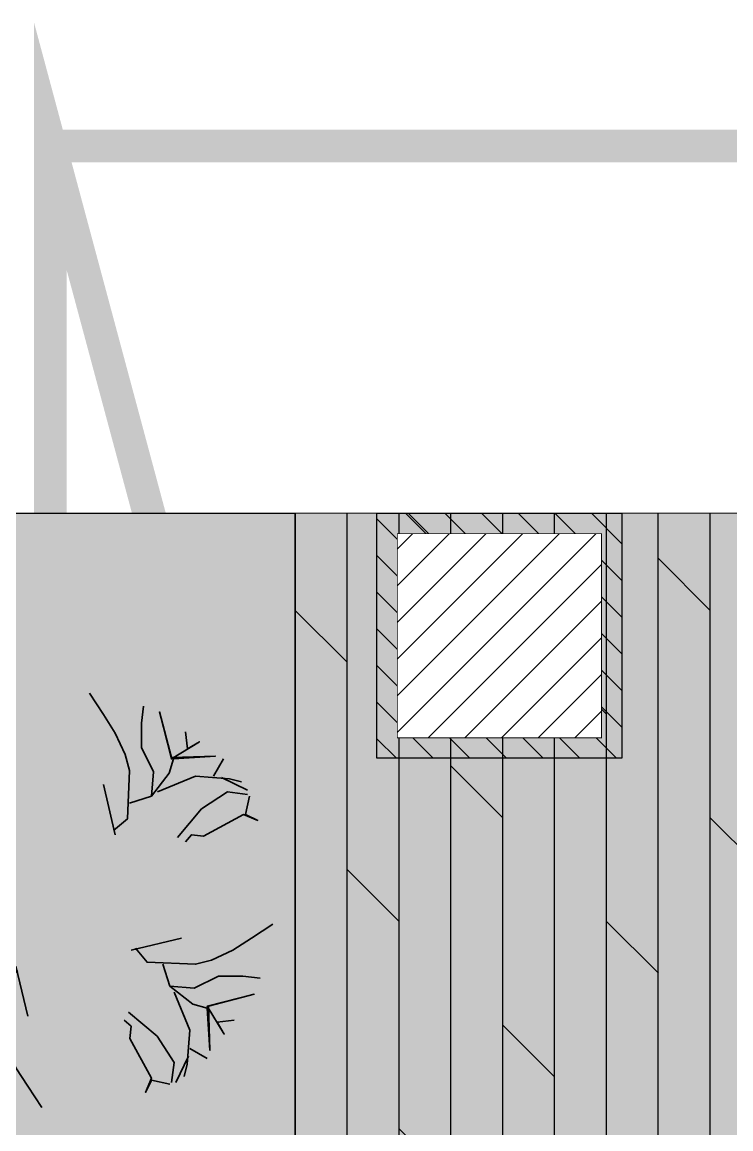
# Model space of a CAD drawing. Header units: millimetres. Extents: x -2842 to 18480, y -2414 to 14540.
# Drawn here: x -1854 to -987, y 12866 to 14222 of the extents above; entities that cross this region are included whole.
import ezdxf

# ---------------------------------------------------------------- set-up
doc = ezdxf.new("R2010")
doc.units = ezdxf.units.MM
doc.header["$LTSCALE"] = 150
doc.set_wipeout_variables(frame=1)
doc.linetypes.add('DASHED', pattern=[0.75, 0.5, -0.25])
for name, color, linetype in [('ad-Elevation 10', 8, 'Continuous'), ('ad-MS Columns', 1, 'Continuous'), ('ad-RCC', 3, 'Continuous'), ('ad-RCC Hatch', 125, 'Continuous')]:
    doc.layers.add(name, color=color, linetype=linetype)
doc.layers.add('ad-Landscape', color=7, linetype='Continuous', lineweight=35, true_color=0x007f00)
doc.layers.add('ad-Secondary Roof', color=6, linetype='Continuous', true_color=0xff00ff)
doc.layers.add('ad-Verandah', color=7, linetype='Continuous', true_color=0xa57c52)

# ---------------------------------------------------------------- blocks, each defined once
blk = doc.blocks.new('A$C06C421F0')
at = {"layer": 'ad-Landscape'}
for points in [[(359.9, 366.5, 36, 14.4, 0), (421.2, 431.5, 14.4, 0.72, 0), (487.4, 441.9, 0, 0, 0), (448, 441.9, 0, 0, 0), (472.5, 524.2, 0, 0, 0), (467.7, 541.4, 0, 0, 0), (379.6, 599.7, 0, 0, 0), (404.1, 579.3, 0, 0, 0), (359.9, 575.7, 0, 0, 0), (404.1, 579.3, 0, 0, 0), (467.7, 541.4, 0, 0, 0), (433.5, 648, 0, 0, 0), (482.5, 692.3, 0, 0, 0), (430.9, 648, 0, 0, 0), (418.6, 692.3, 0, 0, 0), (426.1, 713.1, 0, 0, 0), (413.8, 692.3, 0, 0, 0), (372.2, 716.3, 0, 0, 0), (413.8, 692.3, 0, 0, 0), (323.1, 719.9, 0, 0, 0)], [(353.4, 359.9, 36, 14.4, 0), (288.3, 421.2, 14.4, 0.72, 0), (277.9, 487.4, 0, 0, 0), (277.9, 448, 0, 0, 0), (195.7, 472.5, 0, 0, 0), (178.5, 467.7, 0, 0, 0), (120.2, 379.6, 0, 0, 0), (140.6, 404.1, 0, 0, 0), (144.2, 359.9, 0, 0, 0), (140.6, 404.1, 0, 0, 0), (178.5, 467.7, 0, 0, 0), (71.9, 433.5, 0, 0, 0), (27.6, 482.5, 0, 0, 0), (71.9, 430.9, 0, 0, 0), (27.6, 418.6, 0, 0, 0), (6.8, 426.1, 0, 0, 0), (27.6, 413.8, 0, 0, 0), (3.6, 372.2, 0, 0, 0), (27.6, 413.8, 0, 0, 0), (0, 323.1, 0, 0, 0)], [(366.5, 360, 36, 14.4, 0), (431.5, 298.7, 14.4, 0.72, 0), (441.9, 232.5, 0, 0, 0), (441.9, 271.9, 0, 0, 0), (524.2, 247.4, 0, 0, 0), (541.4, 252.2, 0, 0, 0), (599.7, 340.3, 0, 0, 0), (579.3, 315.8, 0, 0, 0), (575.7, 360, 0, 0, 0), (579.3, 315.8, 0, 0, 0), (541.4, 252.2, 0, 0, 0), (648, 286.4, 0, 0, 0), (692.3, 237.4, 0, 0, 0), (648, 289, 0, 0, 0), (692.3, 301.2, 0, 0, 0), (713.1, 293.8, 0, 0, 0), (692.3, 306.1, 0, 0, 0), (716.3, 347.7, 0, 0, 0), (692.3, 306.1, 0, 0, 0), (719.9, 396.8, 0, 0, 0)], [(360, 353.4, 36, 14.4, 0), (298.7, 288.3, 14.4, 0.72, 0), (232.5, 277.9, 0, 0, 0), (271.9, 277.9, 0, 0, 0), (247.4, 195.7, 0, 0, 0), (252.2, 178.5, 0, 0, 0), (340.3, 120.2, 0, 0, 0), (315.8, 140.6, 0, 0, 0), (360, 144.2, 0, 0, 0), (315.8, 140.6, 0, 0, 0), (252.2, 178.5, 0, 0, 0), (286.4, 71.9, 0, 0, 0), (237.4, 27.6, 0, 0, 0), (289, 71.9, 0, 0, 0), (301.2, 27.6, 0, 0, 0), (293.8, 6.8, 0, 0, 0), (306.1, 27.6, 0, 0, 0), (347.7, 3.6, 0, 0, 0), (306.1, 27.6, 0, 0, 0), (396.8, 0, 0, 0, 0)]]:
    blk.add_lwpolyline(points, format="xyseb", dxfattribs=at)
for points in [[(277.9, 479.9), (254, 499.6), (250.4, 582.9), (257.6, 610), (274.8, 646.8), (295.1, 678.4), (319.1, 715.2)], [(212.9, 538.7), (182.1, 578), (174.9, 602.6), (103, 607.4), (178.5, 604.8), (198.9, 683.2), (178.5, 602.6), (130.6, 631.9), (151, 619.7), (154.6, 649)], [(250.4, 526.4), (212.9, 538.7), (209.3, 580.3), (230, 622.2), (230, 663.9), (226.4, 693.2)], [(460.3, 565.3), (472.5, 575.7), (470.3, 596.5), (507.1, 664.7), (497, 689.2), (507.1, 668.4), (538.7, 675.1)], [(467.7, 551.8), (516.7, 592.9), (546.1, 637.6), (541.3, 672)], [(570.6, 627.2), (548.7, 672)], [(546.1, 517.4), (573.2, 582.5), (568.4, 640.8), (563.2, 661.6)], [(573.2, 613.7), (602.6, 630.9)], [(538.7, 507), (578, 537.8), (602.6, 545), (607.4, 616.8), (604.8, 541.4), (683.2, 521), (602.6, 541.4), (631.9, 589.3), (619.7, 568.9), (649, 565.3)], [(106.2, 573.2), (89, 602.6)], [(92.6, 570.6), (47.9, 548.7)], [(202.5, 546.1), (137.4, 573.2), (79.1, 568.4), (58.3, 563.2)], [(274.8, 472.5), (295.1, 558.4)], [(154.6, 460.3), (144.2, 472.5), (123.4, 470.3), (55.1, 507.1), (30.7, 497), (51.5, 507.1), (44.7, 538.7)], [(168.1, 467.7), (127, 516.7), (82.3, 546.1), (47.9, 541.3)], [(526.4, 469.5), (538.7, 507), (580.3, 510.6), (622.2, 489.8), (663.9, 489.8), (693.2, 493.5)], [(479.9, 441.9), (499.6, 465.9), (582.9, 469.5), (610, 462.3), (646.8, 445.1), (678.4, 424.8), (715.2, 400.8)], [(472.5, 445.1), (558.4, 424.8)], [(239.9, 277.9), (220.3, 254), (137, 250.4), (109.9, 257.6), (73.1, 274.8), (41.5, 295.1), (4.7, 319.1)], [(247.4, 274.8), (161.5, 295.1)], [(193.5, 250.4), (181.2, 212.9), (139.6, 209.3), (97.6, 230), (56, 230), (26.6, 226.4)], [(445.1, 247.4), (424.8, 161.5)], [(551.8, 252.2), (592.9, 203.2), (637.6, 173.8), (672, 178.6)], [(565.3, 259.6), (575.7, 247.4), (596.5, 249.6), (664.7, 212.8), (689.2, 222.8), (668.4, 212.8), (675.1, 181.2)], [(441.9, 239.9), (465.9, 220.3), (469.5, 137), (462.3, 109.9), (445.1, 73.1), (424.8, 41.5), (400.8, 4.7)], [(181.2, 212.9), (141.8, 182.1), (117.3, 174.9), (112.5, 103), (115.1, 178.5), (36.7, 198.9), (117.3, 178.5), (88, 130.6), (100.2, 151), (70.9, 154.6)], [(173.8, 202.5), (146.7, 137.4), (151.5, 79.1), (156.7, 58.3)], [(469.5, 193.5), (507, 181.2), (510.6, 139.6), (489.8, 97.6), (489.8, 56), (493.5, 26.6)], [(507, 181.2), (537.8, 141.8), (545, 117.3), (616.8, 112.5), (541.4, 115.1), (521, 36.7), (541.4, 117.3), (589.3, 88), (568.9, 100.2), (565.3, 70.9)], [(517.4, 173.8), (582.5, 146.7), (640.8, 151.5), (661.6, 156.7)], [(627.2, 149.3), (672, 171.2)], [(252.2, 168.1), (203.2, 127), (173.8, 82.3), (178.6, 47.9)], [(259.6, 154.6), (247.4, 144.2), (249.6, 123.4), (212.8, 55.1), (222.8, 30.7), (212.8, 51.5), (181.2, 44.7)], [(613.7, 146.7), (630.9, 117.3)], [(146.7, 106.2), (117.3, 89)], [(149.3, 92.6), (171.2, 47.9)]]:
    blk.add_lwpolyline(points, dxfattribs=at)
blk = doc.blocks.new('zw$6CCD')
at = {"transparency": 33554559}
h = blk.add_hatch(dxfattribs=at)
h.set_pattern_fill('GRASS', color=74, angle=180)
h.set_pattern_definition([(270, (-1525, 0), (17.96051, -17.96051), [4.7625, -31.15852]), (225, (-1525, 0), (17.96051, -17.96051), [4.7625, -20.6375]), (315, (-1525, 0), (17.96051, 17.96051), [4.7625, -20.6375])])
h.paths.add_polyline_path([(-1520, -3375), (-2430, -3375), (-2430, 0), (-1520, 0)])
h = blk.add_hatch(color=256, dxfattribs=at)
h.dxf.hatch_style = 1
h.set_gradient(color1=(153, 204, 0), color2=(63, 127, 0), tint=1, name='INVSPHERICAL')
h.paths.add_polyline_path([(-1520, -3375), (-2430, -3375), (-2430, 0), (-1520, 0)])
at = {"layer": 'ad-Verandah', "transparency": 33554534}
h = blk.add_hatch(color=256, dxfattribs=at)
h.dxf.hatch_style = 1
h.paths.add_polyline_path([(0, 0), (-1520, 0), (-1520, -4975), (0, -4975)])
at = {"layer": 'ad-Verandah', "transparency": 33554687}
h = blk.add_hatch(dxfattribs=at)
h.set_pattern_fill('DOLMIT', color=256, scale=10, angle=90)
h.set_pattern_definition([(90, (-1520, -9105), (-63.5, 4e-15), []), (135, (-1520, -9105), (-127, -127), [89.8026, -179.605])])
h.paths.add_polyline_path([(0, 0), (-1520, 0), (-1520, -4975), (0, -4975)])
at = {"layer": 'ad-Elevation 10'}
blk.add_lwpolyline([(-1520, -3375), (-2430, -3375), (-2430, 0), (-1520, 0)], close=True, dxfattribs=at)
at = {"layer": 'ad-Verandah', "lineweight": 9}
blk.add_lwpolyline([(0, 0), (-1520, 0), (-1520, -4975), (0, -4975)], close=True, dxfattribs=at)
at = {"layer": 'ad-Landscape', "xscale": -0.7144563243118911, "yscale": 0.7144563243118911, "zscale": 0.7144563243118911}
blk.add_blockref('A$C06C421F0', (-1544.1, -731.3), dxfattribs=at)
blk = doc.blocks.new('zw$B0BD')
blk.add_wipeout([(0, 0), (250, 0), (250, -250), (0, -250)])
at = {"layer": 'ad-MS Columns'}
h = blk.add_hatch(dxfattribs=at)
h.set_pattern_fill('ANSI31', color=256, scale=10)
h.set_pattern_definition([(45, (4e-12, -250), (-22.4506, 22.4506), [])])
h.paths.add_polyline_path([(0, 0), (250, 0), (250, -250), (0, -250)])
at = {"layer": 'ad-MS Columns', "const_width": 1}
blk.add_lwpolyline([(0, 0), (250, 0), (250, -250), (0, -250)], close=True, dxfattribs=at)
blk = doc.blocks.new('A$Cc8f236af')
at = {"layer": 'ad-MS Columns'}
blk.add_blockref('zw$B0BD', (-13515, -25), dxfattribs=at)
blk = doc.blocks.new('A$Ca594aa6c')
at = {"layer": 'ad-Secondary Roof', "linetype": 'DASHED', "ltscale": 2, "const_width": 40}
for points in [[(-1820, 450), (-1031.4, -2487.5), (-1820, -5425)], [(-1820, 450), (2380, 450), (4485.4, -2487.5), (2380, -5425), (-1820, -5425)]]:
    blk.add_lwpolyline(points, close=True, dxfattribs=at)
blk = doc.blocks.new('1625W-Roof Plan')
blk.add_blockref('A$Ca594aa6c', (0, 13620))
blk = doc.blocks.new('A$C42b14ea2')
at = {"layer": 'ad-RCC Hatch', "transparency": 33554687}
h = blk.add_hatch(dxfattribs=at)
h.set_pattern_fill('ANSI31', color=256, scale=10)
h.set_pattern_definition([(45, (13250, 8645), (-22.45064, 22.45064), [])])
h.paths.add_polyline_path([(0, 0), (300, 0), (300, 300), (0, 300)])
at = {"layer": 'ad-RCC'}
blk.add_lwpolyline([(0, 0), (300, 0), (300, 300), (0, 300)], close=True, dxfattribs=at)
blk = doc.blocks.new('1625W_Columns')
at = {"layer": 'ad-RCC', "xscale": -1, "rotation": 180}
blk.add_blockref('A$C42b14ea2', (-1420, 13620), dxfattribs=at)

msp = doc.modelspace()

# ---------------------------------------------------------------- block references
at = {"layer": 'ad-Verandah'}
msp.add_blockref('zw$6CCD', (0, 13620), dxfattribs=at)

# ---------------------------------------------------------------- next in the draw order: block references
msp.add_blockref('1625W-Roof Plan', (0, 0))

# ---------------------------------------------------------------- next in the draw order: block references
msp.add_blockref('1625W_Columns', (0, 0))

# ---------------------------------------------------------------- next in the draw order: block references
at = {"layer": 'ad-MS Columns'}
msp.add_blockref('A$Cc8f236af', (12120, 13620), dxfattribs=at)

doc.saveas('drawing.dxf')
